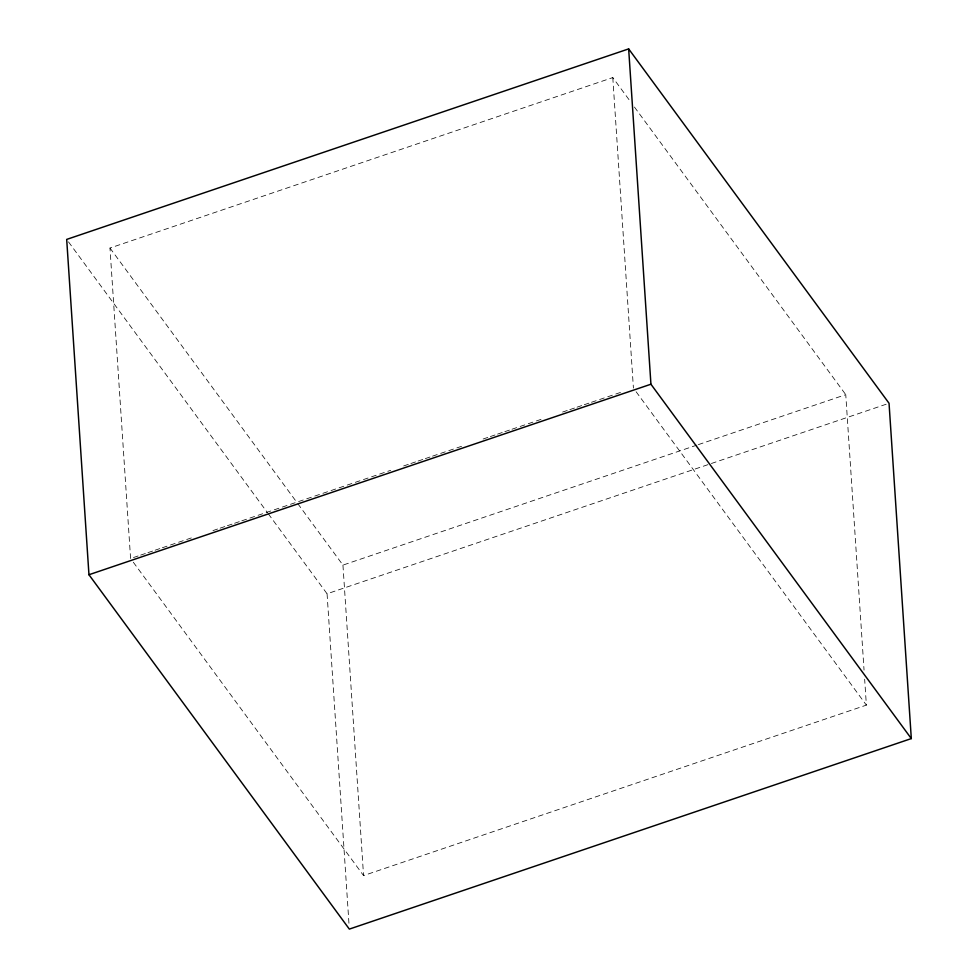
<?xml version="1.0" encoding="UTF-8"?>
<svg xmlns="http://www.w3.org/2000/svg" width="978" height="978" viewBox="0 0 978 978"><rect width="100%" height="100%" fill="white"/><g stroke="black" fill="none" stroke-linecap="round" stroke-linejoin="round"><path stroke-width="0.73" stroke-dasharray="4.89 3.67" d="M130.587 558.524L109.976 248.033L612.79 77.58L630.847 102.152M133.485 557.533L139.267 555.577M140.71 555.088L146.492 553.132M147.935 552.643L153.705 550.687M155.16 550.186L160.93 548.23M162.385 547.741L192.727 537.46M212.947 530.602L218.73 528.633M220.172 528.144L225.955 526.188M227.397 525.699L233.18 523.743M234.622 523.254L240.405 521.286M241.847 520.797L390.674 470.345M403.669 465.944L409.452 463.988M410.894 463.499L416.677 461.53M418.119 461.041L423.902 459.085M425.344 458.596L431.127 456.64M432.569 456.139L462.912 445.858M483.144 439L488.927 437.044M490.369 436.555L496.139 434.599M497.594 434.098L503.364 432.142M504.819 431.653L510.589 429.697M512.044 429.208L542.387 418.914M562.607 412.056L568.389 410.1M569.832 409.611L575.614 407.655M577.057 407.166L582.839 405.198M584.282 404.709L590.064 402.753M591.507 402.264L621.849 391.982M297.789 503.658L342.948 565.101L696.935 445.1M698.378 444.611L845.762 394.647L864.051 670.113M268.302 513.805L327.068 593.78L886.154 404.244M133.301 562.203L363.559 875.579L866.374 705.126L864.662 679.245M634.453 107.067L845.762 394.647M636.116 391.75L866.374 705.126M109.976 248.033L296.884 502.423M68.497 241.872L267.397 512.57M612.79 77.58L633.414 388.058M342.948 565.101L363.559 875.579M327.068 593.78L349.134 926.056"/><path stroke-width="1.47" d="M628.658 48.9L66.687 239.414L88.961 574.734L349.342 929.1L911.313 738.586L889.039 403.266L628.658 48.9L650.932 384.22L911.313 738.586M88.961 574.734L650.932 384.22"/></g></svg>
